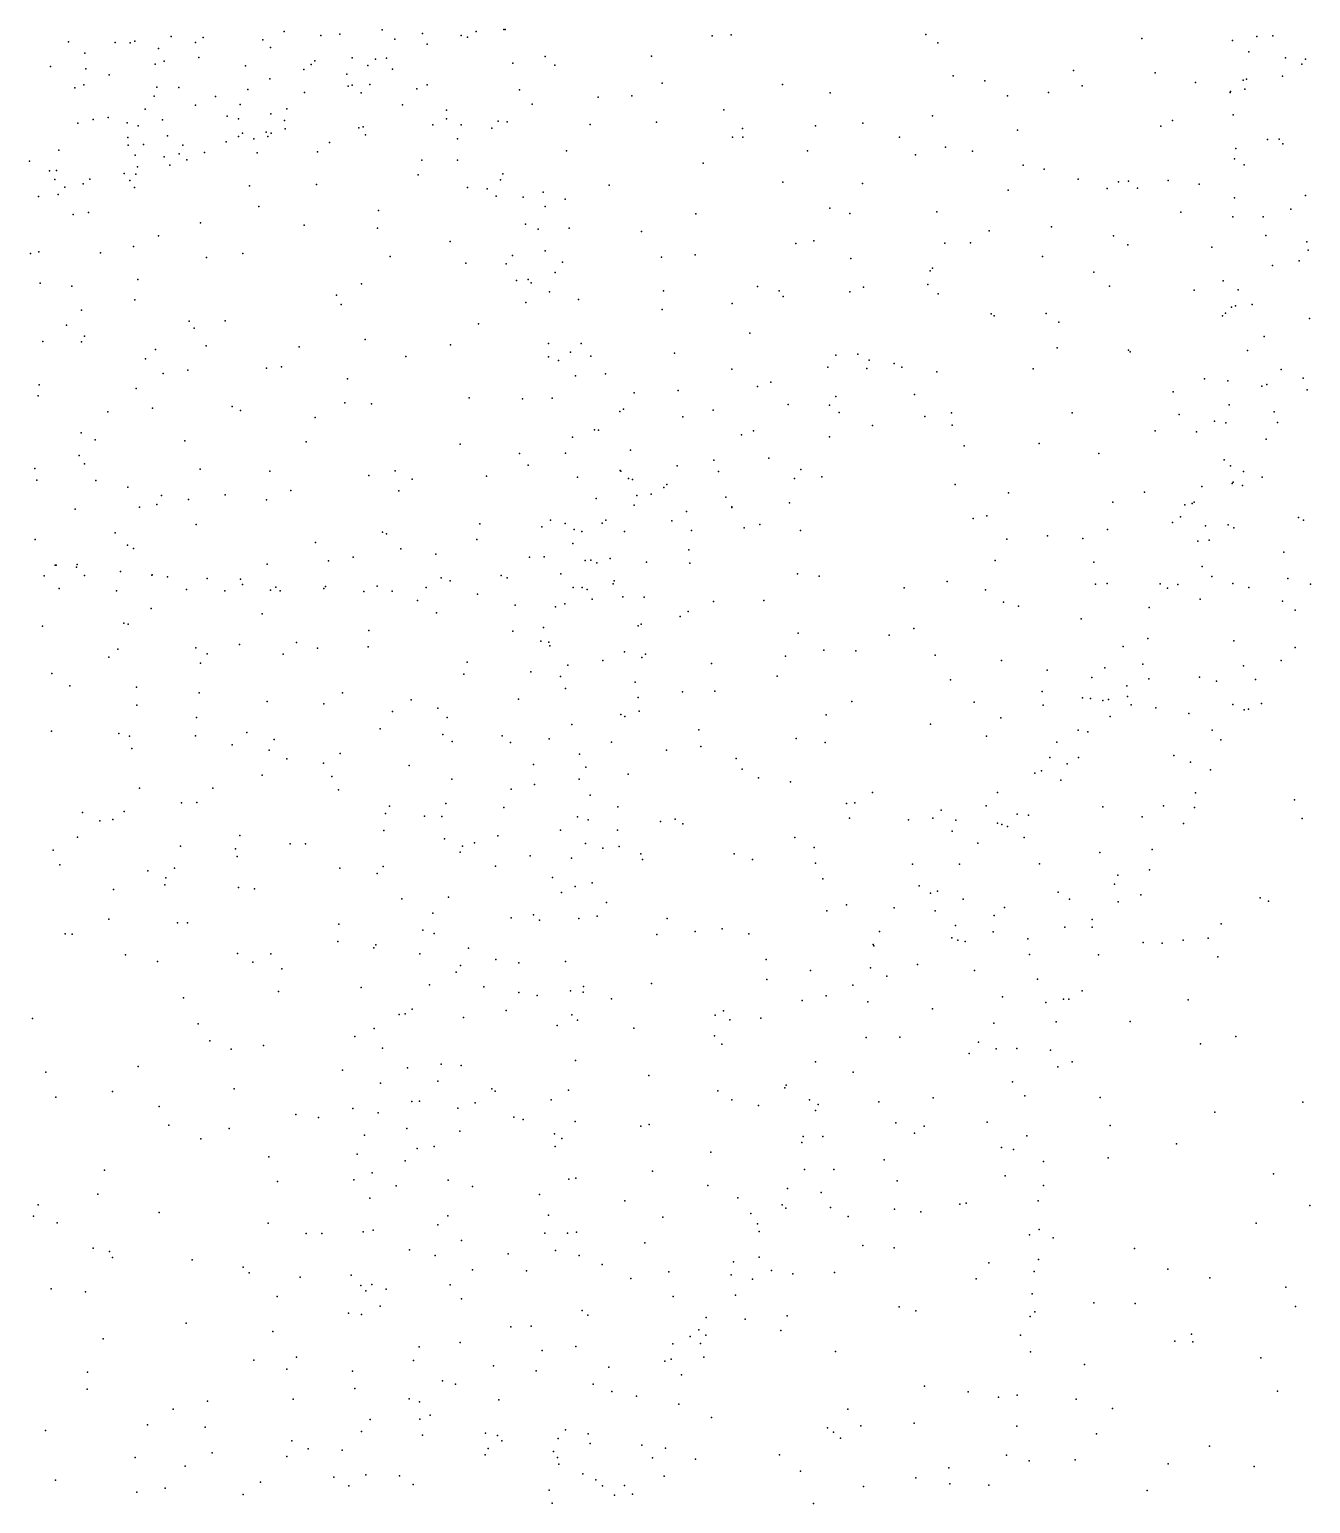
# Model space of a CAD drawing. Header units: metres. Extents: x -25 to 25, y -27.8 to 27.8.
# Drawn here: x 1.441 to 2.824, y -4.766 to -3.175 of the extents above; entities that cross this region are included whole.
import ezdxf

# ---------------------------------------------------------------- set-up
doc = ezdxf.new("R2010")
doc.units = ezdxf.units.M

msp = doc.modelspace()

# ---------------------------------------------------------------- linework, layer by layer
for p in [(1.5939, -3.1824, -11.3378), (1.7158, -3.177, -11.0085), (1.7554, -3.1813, 16.124), (1.7759, -3.1796, 16.0361), (1.8217, -3.1752, -10.8175), (1.8652, -3.1789, -10.7466), (1.9068, -3.1813, -10.1828), (1.9231, -3.177, -10.6048), (1.953, -3.1747, -10.4151), (1.9545, -3.1749, -10.498), (2.1778, -3.1815, 9.9189), (2.1982, -3.1804, 22.8912), (2.4084, -3.1802, -25.7446), (2.7655, -3.1823, 12.3035), (2.7831, -3.1816, 11.343), (1.483, -3.1882, -11.7321), (1.5335, -3.1887, 24.5887), (1.5495, -3.1891, -11.5128), (1.5548, -3.1872, 25.0293), (1.5801, -3.1953, -11.243), (1.6202, -3.1889, -11.156), (1.6283, -3.1832, -9.4724), (1.6928, -3.186, -9.5564), (1.7012, -3.1943, 25.4505), (1.8354, -3.185, 25.5864), (1.8703, -3.1905, -10.6613), (1.9137, -3.183, -10.2578), (2.4212, -3.1892, 25.7467), (2.6417, -3.1846, 25.6821), (2.7393, -3.1867, 12.4354), (1.5006, -3.2003, -11.5755), (1.5765, -3.2123, -9.5127), (1.5864, -3.2088, 16.473), (1.6236, -3.205, 23.0858), (1.6741, -3.214, -9.618), (1.7451, -3.2125, -10.8327), (1.7488, -3.2085, -9.7645), (1.7894, -3.2053, -9.8715), (1.8062, -3.2136, -10.7151), (1.8144, -3.2069, 15.4994), (1.8263, -3.2057, -10.0663), (1.9626, -3.2111, 25.6974), (1.9975, -3.2037, 22.9449), (2.0079, -3.2132, 9.8097), (2.1125, -3.2034, -24.7969), (2.7572, -3.1988, -18.7603), (2.7967, -3.2054, -17.6768), (2.8144, -3.2123, 11.4859), (2.8181, -3.2068, 12.0892), (1.4637, -3.2145, -9.4196), (1.5017, -3.2172, -11.3647), (1.5271, -3.2235, 23.0707), (1.7005, -3.228, -9.7114), (1.7371, -3.218, 16.3025), (1.7835, -3.2228, -10.0088), (1.8329, -3.2175, 15.7434), (2.4379, -3.2248, -18.2322), (2.5679, -3.219, 25.7207), (2.6558, -3.2216, 22.8335), (2.7508, -3.2294, 22.8359), (2.7546, -3.2283, -17.3853), (2.7934, -3.2252, 12.2001), (1.4898, -3.2376, -11.2818), (1.4997, -3.2343, 9.7846), (1.5785, -3.2369, 25.2501), (1.6022, -3.2373, -11.0113), (1.6765, -3.2394, 16.4391), (1.7377, -3.2427, 25.5149), (1.7849, -3.236, -10.1916), (1.7892, -3.2347, -10.6489), (1.7988, -3.243, -10.4359), (1.8082, -3.2341, -10.2821), (1.8592, -3.2387, 15.9656), (1.8701, -3.2344, 15.3078), (1.97, -3.24, -28.9668), (2.1239, -3.2327, 14.8224), (2.2538, -3.2341, 9.9999), (2.3051, -3.2431, 22.844), (2.472, -3.2302, 14.3072), (2.5409, -3.2427, 22.8279), (2.5772, -3.2354, 10.8236), (2.6996, -3.2318, 14.0666), (2.737, -3.2426, 12.4997), (2.7374, -3.2417, 11.2605), (2.7527, -3.2392, 12.7233), (1.5659, -3.2608, -23.7338), (1.5754, -3.2466, -9.5933), (1.62, -3.2564, -10.9075), (1.6416, -3.2471, 25.3911), (1.6683, -3.2558, -9.7719), (1.7188, -3.2602, -10.023), (1.8436, -3.256, 16.1355), (1.8909, -3.2618, 15.788), (1.9835, -3.2552, 15.0694), (2.0548, -3.2479, 14.9268), (2.091, -3.2464, 22.8917), (2.1904, -3.2613, 9.9458), (2.4966, -3.2463, 10.4603), (1.4933, -3.2757, -9.5779), (1.5097, -3.2719, -11.0706), (1.526, -3.2698, 24.9381), (1.5466, -3.2753, -10.9781), (1.5845, -3.2724, 9.7681), (1.6544, -3.2681, 23.0239), (1.6667, -3.2712, -10.7816), (1.7014, -3.2659, -9.9468), (1.7164, -3.2729, -10.6196), (1.8763, -3.2776, 15.436), (1.8909, -3.2713, 16.0506), (1.9068, -3.2777, 15.2221), (1.9467, -3.2736, 22.9203), (1.9566, -3.2743, 15.149), (2.0463, -3.2773, 25.7245), (2.1177, -3.2748, 9.8854), (2.3404, -3.2758, 10.1148), (2.4156, -3.268, 10.2293), (2.6746, -3.2731, 11.1112), (2.7401, -3.2668, -16.8317), (1.5471, -3.2913, -9.6939), (1.5582, -3.2787, 16.5867), (1.5899, -3.2895, 25.3187), (1.6665, -3.2903, -10.0828), (1.6708, -3.2866, -10.6788), (1.6831, -3.2929, 16.5238), (1.6965, -3.2857, -10.2504), (1.6983, -3.2902, -10.4466), (1.7017, -3.2866, -10.3264), (1.7168, -3.2818, -10.5295), (1.7964, -3.281, 25.5752), (1.8012, -3.2797, 16.3109), (1.8037, -3.2883, 22.9692), (1.9028, -3.2928, 15.6034), (1.9401, -3.2812, 9.7898), (2.1996, -3.291, -23.9511), (2.2107, -3.2815, 22.8429), (2.2108, -3.2908, 25.7586), (2.2892, -3.2787, -25.1057), (2.38, -3.291, -26.0107), (2.5072, -3.2833, 10.576), (2.6621, -3.2791, -28.8076), (2.7773, -3.2936, 12.2621), (2.7897, -3.2931, 11.441), (1.4728, -3.3049, -11.0178), (1.5474, -3.2997, -24.5816), (1.5639, -3.2989, -9.7974), (1.6025, -3.309, -10.7002), (1.6066, -3.2996, -9.9368), (1.6299, -3.3076, -10.3119), (1.6531, -3.2961, -10.1657), (1.6866, -3.3077, 25.4589), (1.752, -3.3068, 9.758), (1.7649, -3.2967, 16.3997), (2.0207, -3.3057, 9.8385), (2.2806, -3.3057, 14.5958), (2.4296, -3.3018, 14.3717), (2.4587, -3.306, 10.3573), (2.7431, -3.3033, 14.0355), (2.7936, -3.2983, 12.7958), (1.441, -3.3168, 24.7953), (1.555, -3.3102, -10.8236), (1.5576, -3.323, -10.245), (1.5864, -3.3122, -10.0525), (1.5925, -3.3213, -10.5837), (1.6108, -3.3154, -10.4315), (1.8646, -3.3159, 16.2383), (1.9028, -3.3157, 16.1599), (2.1681, -3.319, 14.7844), (2.3973, -3.3101, 22.8128), (2.5135, -3.3211, 25.7342), (2.5362, -3.3256, 10.8259), (2.7417, -3.3143, 12.6639), (2.7519, -3.3207, 25.6246), (1.4625, -3.3273, 22.9296), (1.4685, -3.3366, -9.7855), (1.47, -3.3268, 9.818), (1.4991, -3.3412, -10.7444), (1.5063, -3.3364, -10.043), (1.5433, -3.3303, -10.3486), (1.5493, -3.3378, 25.1763), (1.5558, -3.331, -10.4885), (1.8606, -3.3317, 9.7741), (1.9495, -3.3369, 16.0787), (1.9517, -3.3304, 15.9876), (2.2542, -3.3394, -28.8473), (2.3402, -3.3408, -25.5467), (2.573, -3.3363, -23.8716), (2.6163, -3.3391, -17.175), (2.627, -3.3383, 11.0513), (2.6701, -3.3377, -15.2783), (1.4506, -3.355, -10.4838), (1.4719, -3.3529, -10.6423), (1.4791, -3.3448, -10.2862), (1.5544, -3.3452, 22.9338), (1.6784, -3.3434, 22.935), (1.7508, -3.3421, -28.9895), (1.9136, -3.3452, 25.672), (1.9351, -3.3466, 15.3409), (1.9446, -3.3545, 15.2552), (1.974, -3.3556, 15.162), (1.9954, -3.3504, 22.8706), (2.0665, -3.3428, 14.9509), (2.4971, -3.3483, 22.7994), (2.6042, -3.3464, 25.7146), (2.6368, -3.3459, 22.7975), (2.7034, -3.3418, 11.2113), (2.7416, -3.3563, 12.442), (2.8183, -3.3539, 11.5371), (1.5047, -3.3722, 25.0007), (1.6887, -3.3658, 16.5965), (1.8178, -3.3702, 22.8934), (1.9976, -3.3657, -15.34), (2.0192, -3.358, 15.0512), (2.3049, -3.3677, 10.1036), (2.3265, -3.3733, 14.5169), (2.4203, -3.3717, 10.2962), (2.6836, -3.3718, 14.1084), (2.8022, -3.3687, 12.1334), (1.4883, -3.3744, 24.9151), (1.6257, -3.3834, -15.4808), (1.7375, -3.3859, 9.7882), (1.8167, -3.389, 25.6045), (1.9763, -3.385, -24.0227), (2.0236, -3.3891, 9.8745), (2.1603, -3.3737, 25.7552), (2.544, -3.3879, 14.2538), (2.7396, -3.377, 12.5704), (2.7724, -3.377, 22.7919), (1.5803, -3.3974, 25.3279), (1.8951, -3.4037, 16.3442), (1.99, -3.3903, 15.736), (2.1016, -3.3928, 9.9202), (2.2875, -3.4028, 22.7957), (2.4565, -3.4049, 10.6079), (2.4768, -3.3922, 10.7107), (2.611, -3.3973, -26.6952), (2.7755, -3.397, 12.7579), (2.8198, -3.4039, 13.9373), (1.4422, -3.4167, 24.8566), (1.4512, -3.4149, 16.7819), (1.5177, -3.4158, 25.1327), (1.5531, -3.4089, 25.2258), (1.6321, -3.421, 22.8542), (1.6714, -3.4164, 25.4551), (1.8304, -3.4199, 16.4674), (1.9622, -3.4186, 25.7122), (1.9975, -3.4135, 16.0336), (2.1233, -3.4206, 14.844), (2.1595, -3.4178, 22.8049), (2.268, -3.4056, 14.619), (2.4289, -3.4052, 10.4308), (2.5345, -3.4196, 10.9565), (2.6263, -3.4072, 14.1667), (2.717, -3.4096, 25.6494), (2.821, -3.4131, 25.5845), (1.9118, -3.4269, 22.8457), (1.9554, -3.4277, 16.2471), (2.0084, -3.4369, 22.8252), (2.0161, -3.426, 15.8503), (2.3273, -3.4221, 25.761), (2.413, -3.4351, 14.3948), (2.4157, -3.4323, 22.7775), (2.5899, -3.4366, -18.6952), (2.7824, -3.4296, 11.485), (2.8114, -3.4246, 12.0274), (1.4525, -3.4484, 22.7378), (1.4868, -3.4519, 9.8912), (1.5578, -3.4447, 22.8051), (1.7993, -3.4492, 9.8376), (1.9667, -3.4455, -24.7304), (1.9792, -3.4445, 15.2095), (1.9824, -3.4482, 15.4252), (2.2268, -3.4522, 14.6804), (2.3412, -3.4529, -23.9965), (2.4106, -3.4499, 10.5037), (2.6067, -3.4518, 11.0888), (2.7294, -3.4459, 11.3329), (1.5548, -3.4667, 16.7667), (1.7725, -3.4614, 25.5676), (2.0023, -3.4579, 15.5356), (2.0336, -3.4661, 15.0247), (2.1254, -3.4567, -18.268), (2.25, -3.4568, 25.7567), (2.2543, -3.463, 10.142), (2.3265, -3.458, 10.2419), (2.4216, -3.4599, 10.6638), (2.698, -3.4561, 11.252), (2.7456, -3.4557, 22.772), (1.4971, -3.4777, 22.6658), (1.7775, -3.4714, 22.8347), (1.9767, -3.4694, 9.9052), (2.1237, -3.477, -18.5233), (2.1994, -3.4706, 10.0742), (2.479, -3.4815, -26.519), (2.482, -3.4837, 14.3047), (2.5383, -3.4814, 25.7179), (2.7286, -3.4837, 12.5273), (2.732, -3.4809, 12.4081), (2.7384, -3.4743, -16.7158), (2.7426, -3.4731, 12.6873), (2.7606, -3.4715, 25.6127), (1.481, -3.4938, 24.9537), (1.6134, -3.4896, 22.7458), (1.6187, -3.4973, -24.591), (1.6523, -3.4892, 9.8612), (1.9256, -3.4926, 16.392), (2.5521, -3.4906, -17.4002), (2.8225, -3.4868, 13.8953), (1.4553, -3.5116, 22.4767), (1.497, -3.5119, 22.5684), (1.5005, -3.5058, 25.0506), (1.6317, -3.5162, 25.3857), (1.8032, -3.5094, 16.5878), (1.8955, -3.5151, 25.6453), (2.001, -3.5136, 15.3039), (2.0365, -3.5137, 25.7163), (2.2185, -3.5026, 22.7775), (2.7737, -3.5062, 12.7848), (1.5661, -3.5304, 9.9238), (1.5769, -3.5203, 22.6239), (1.7319, -3.5173, 9.8779), (1.8472, -3.5277, 9.8974), (2.0011, -3.5279, 16.3038), (2.0121, -3.532, 15.1848), (2.0249, -3.5231, 15.4517), (2.0468, -3.5272, 15.6021), (2.1373, -3.5241, 25.7362), (2.3112, -3.5263, 14.5186), (2.335, -3.5252, 10.4126), (2.3472, -3.5317, -28.7834), (2.5502, -3.5182, 22.762), (2.6271, -3.5208, 14.1392), (2.6289, -3.5227, 25.6829), (2.7556, -3.5211, 12.1596), (1.5854, -3.5459, 25.2957), (1.6119, -3.5425, -24.0868), (1.6967, -3.5404, 22.6906), (1.713, -3.5389, 16.7185), (2.0628, -3.5465, 16.0955), (2.1989, -3.5415, 10.1547), (2.3027, -3.5391, 10.3161), (2.3448, -3.5407, 10.5204), (2.3742, -3.5352, 25.741), (2.3824, -3.5393, 22.7624), (2.4203, -3.5441, 14.3689), (2.5242, -3.5411, 11.0359), (2.792, -3.5419, 11.6068), (1.4515, -3.5583, 22.2893), (1.556, -3.5624, 25.1943), (1.7841, -3.5517, 22.7467), (2.0304, -3.5486, 15.0472), (2.2268, -3.56, -25.4243), (2.2411, -3.5555, 25.7394), (2.7091, -3.5519, 25.6263), (2.7342, -3.554, 22.7538), (2.7711, -3.5596, 12.0544), (2.7765, -3.5581, 13.9421), (2.8157, -3.551, -27.1374), (2.82, -3.5637, -15.4735), (1.4503, -3.5702, 16.9108), (1.7812, -3.5779, 9.9335), (1.8101, -3.5789, -24.1931), (1.9155, -3.5725, 22.7744), (1.9732, -3.5735, 9.987), (2.0053, -3.5727, 22.7718), (2.0938, -3.5668, 10.0534), (2.141, -3.5645, 22.7735), (2.2597, -3.5794, -26.195), (2.3112, -3.5708, -17.9328), (2.3961, -3.5686, 10.8491), (2.6754, -3.5659, 11.2864), (2.7357, -3.5798, -23.8022), (1.5257, -3.5873, 22.3513), (1.5736, -3.5834, 16.8475), (1.6599, -3.5818, 22.5973), (1.6686, -3.586, 16.79), (1.7492, -3.5935, 25.512), (2.0781, -3.5871, 15.6705), (2.0821, -3.5846, 15.9886), (2.1463, -3.593, 14.7577), (2.1788, -3.5856, -25.0808), (2.3046, -3.5804, 22.7566), (2.3147, -3.5881, 10.63), (2.4072, -3.5926, 10.9354), (2.4361, -3.5885, -16.9122), (2.5662, -3.5885, 14.1848), (2.6817, -3.5904, 14.0421), (2.7844, -3.5874, 11.6797), (1.4967, -3.6102, -15.6664), (2.0509, -3.6067, 14.955), (2.0553, -3.6071, 16.199), (2.2226, -3.6079, 10.291), (2.3509, -3.6022, 14.4332), (2.4368, -3.6017, 22.7441), (2.6559, -3.6079, -28.6856), (2.7007, -3.6091, 11.3604), (2.72, -3.5976, 12.3419), (2.7323, -3.5994, 12.2159), (2.7879, -3.5988, 11.8179), (1.512, -3.6178, 22.2223), (1.6086, -3.6187, 22.4413), (1.7395, -3.6198, 16.7411), (1.9057, -3.6224, -18.4904), (2.0272, -3.6147, 16.3192), (2.2096, -3.6122, 22.7513), (2.3046, -3.6144, 10.7461), (2.4498, -3.624, 14.2987), (2.5307, -3.6216, 22.7358), (2.7757, -3.6168, 25.57), (1.4946, -3.6346, 24.9576), (1.5003, -3.6437, 22.121), (1.9698, -3.6325, 16.4205), (2.0194, -3.6322, 15.1904), (2.0895, -3.6287, 15.7901), (2.1795, -3.6396, 25.7248), (2.2391, -3.6373, 10.5462), (2.5951, -3.6324, 11.1999), (2.7304, -3.6394, 12.1382), (1.4466, -3.6485, 16.9452), (1.6253, -3.6495, 10.0316), (1.7003, -3.6514, 22.5395), (1.8073, -3.6562, 16.6744), (1.8355, -3.651, 22.6557), (1.9341, -3.6569, -15.4423), (1.9793, -3.6451, 25.6726), (2.0326, -3.658, 15.2765), (2.0786, -3.6508, 10.1747), (2.0794, -3.6515, 15.6063), (2.0876, -3.6595, 16.061), (2.14, -3.6457, 10.2386), (2.1846, -3.6519, 10.3545), (2.2665, -3.6594, 25.7161), (2.2735, -3.6496, -17.1501), (2.2962, -3.6575, 10.8353), (2.7374, -3.6458, 11.537), (2.7512, -3.652, 11.9089), (2.7713, -3.6578, 12.8688), (1.4491, -3.6612, 22.0208), (1.5127, -3.6617, 10.1044), (1.5471, -3.6687, 16.9053), (1.7231, -3.6722, 10.043), (1.8396, -3.6729, 10.0525), (1.8541, -3.6602, 25.5758), (2.0919, -3.6604, 25.6937), (2.1256, -3.669, -17.9142), (2.129, -3.6658, 22.7281), (2.4399, -3.6658, 11.056), (2.4977, -3.6748, 25.6791), (2.6446, -3.6741, 11.3083), (2.7062, -3.6682, 12.6438), (2.7389, -3.6647, 12.7763), (2.74, -3.6632, 12.0071), (2.7503, -3.6669, 13.8849), (1.5597, -3.6904, 25.1442), (1.5785, -3.6873, 22.1945), (1.5834, -3.6777, 25.2241), (1.6127, -3.682, 22.2939), (1.6521, -3.6769, 25.3621), (1.6969, -3.6825, 22.4532), (2.0525, -3.6809, 15.3905), (2.0936, -3.6881, 15.7194), (2.0965, -3.6779, 15.9319), (2.1118, -3.6765, -28.7528), (2.1927, -3.6797, 10.6498), (2.1989, -3.69, 10.7557), (2.1991, -3.6908, 14.6187), (2.2612, -3.6858, 14.5258), (2.6104, -3.685, 25.6444), (2.6881, -3.6878, -26.8726), (2.6959, -3.6865, 13.968), (2.698, -3.6848, 12.2863), (1.4904, -3.6924, 10.1956), (2.0034, -3.7043, 22.6978), (2.0629, -3.7044, 16.235), (2.1344, -3.7051, 10.4453), (2.1501, -3.695, 14.6889), (2.4594, -3.7027, 14.2443), (2.4741, -3.6996, 22.7127), (2.6745, -3.707, 11.3946), (2.6832, -3.7007, 12.5154), (2.8108, -3.7016, 22.7001), (2.8162, -3.7043, -15.7016), (1.5336, -3.7181, -28.8454), (1.6208, -3.7091, 10.1502), (1.8221, -3.7173, 22.5969), (1.8262, -3.7191, 10.145), (1.927, -3.7083, 16.5503), (1.9938, -3.7115, 10.2209), (2.0192, -3.7079, 15.0174), (2.0288, -3.7145, 16.3464), (2.037, -3.7168, 25.6523), (2.059, -3.7078, 14.8481), (2.0831, -3.7166, 16.1364), (2.1556, -3.7157, 25.6836), (2.2123, -3.7127, 22.7094), (2.2292, -3.709, 10.8567), (2.273, -3.7155, 10.9483), (2.5399, -3.7214, 14.1383), (2.6045, -3.7145, -16.604), (2.7101, -3.7106, 25.5715), (2.7348, -3.7094, 11.6737), (2.7409, -3.7127, 11.8015), (1.4473, -3.7254, 10.3616), (1.5469, -3.7313, 10.2621), (1.5534, -3.7348, 22.0562), (1.7496, -3.7286, -18.3343), (1.8419, -3.7353, -28.798), (1.9238, -3.7251, 22.648), (2.0275, -3.7296, 15.1942), (2.1527, -3.7365, -16.9707), (2.496, -3.725, 11.1535), (2.578, -3.7241, -23.9548), (2.7021, -3.727, 12.1434), (2.7143, -3.7261, 12.0572), (2.7948, -3.7388, 12.9978), (1.4687, -3.753, 10.6767), (1.4698, -3.7529, 10.5748), (1.4918, -3.7552, 10.814), (1.4926, -3.7523, 10.4597), (1.6975, -3.7518, 22.3208), (1.7639, -3.7482, 10.2249), (1.7905, -3.7445, 25.4729), (1.8794, -3.7411, -24.7663), (1.9808, -3.7444, 10.3196), (1.9966, -3.7441, 16.4357), (2.0408, -3.7481, 10.4872), (2.047, -3.7476, 10.6388), (2.0534, -3.7504, 10.7376), (2.0676, -3.7459, -17.2314), (2.1068, -3.7498, 15.8516), (2.1538, -3.7507, 10.8955), (2.4831, -3.748, -26.5518), (2.5899, -3.7496, 11.2833), (2.7066, -3.7544, 12.7222), (1.4567, -3.7645, 24.928), (1.5003, -3.7641, 16.9826), (1.5394, -3.7599, 10.8858), (1.5732, -3.7637, -24.67), (1.5734, -3.7634, 10.4241), (1.5898, -3.7657, 10.7269), (1.6326, -3.7675, 22.1349), (1.6688, -3.7679, 10.2909), (1.8853, -3.7668, 25.5316), (1.8951, -3.7697, 10.3406), (1.9502, -3.7641, 10.4292), (1.9567, -3.7668, 10.5711), (2.0145, -3.7622, -24.9335), (2.0722, -3.7699, 15.4295), (2.2698, -3.7624, 25.6689), (2.2933, -3.7647, 14.4254), (2.4313, -3.7706, 25.6532), (2.717, -3.7653, 11.8995), (2.7992, -3.7675, 13.6798), (1.4732, -3.778, 11.1513), (1.535, -3.7808, -24.2552), (1.6103, -3.7793, 11.0246), (1.6517, -3.7807, 10.5118), (1.671, -3.774, 10.755), (1.7012, -3.7798, 10.6189), (1.707, -3.7766, 16.8506), (1.7117, -3.7807, 10.4486), (1.7588, -3.7781, 10.9002), (1.7606, -3.776, 10.7163), (1.8017, -3.7814, 10.4742), (1.8164, -3.7758, 10.7904), (1.8323, -3.7809, 10.5821), (1.8692, -3.7772, 10.7072), (1.9244, -3.7844, 10.8362), (2.0278, -3.7772, 10.8511), (2.0375, -3.7771, -25.8026), (2.043, -3.7791, -17.5232), (2.0711, -3.773, 22.6659), (2.385, -3.7776, 11.0873), (2.4728, -3.7795, -15.6547), (2.5917, -3.7734, 22.686), (2.6042, -3.7729, 25.6018), (2.6615, -3.7732, 12.4706), (2.6693, -3.7779, 11.4645), (2.6804, -3.7737, 12.6153), (2.7398, -3.7728, 13.8045), (2.757, -3.777, -27.0804), (2.8236, -3.7734, 13.595), (1.5723, -3.7998, 25.1326), (1.8597, -3.7912, 10.8901), (1.9653, -3.7962, -17.7298), (2.0089, -3.7981, 15.0674), (2.0189, -3.7948, 10.9433), (2.0484, -3.7896, 14.8021), (2.0815, -3.7873, 16.2049), (2.1045, -3.7876, 16.0139), (2.1518, -3.8029, 14.6126), (2.1791, -3.7922, 22.6674), (2.2336, -3.7911, 11.0061), (2.4923, -3.793, 14.1668), (2.5086, -3.7974, 25.6169), (2.6494, -3.7988, -16.3457), (2.7045, -3.7897, 11.6418), (2.7932, -3.7918, 22.6652), (2.8072, -3.8015, 13.107), (1.4552, -3.8188, 11.2471), (1.5429, -3.8155, 25.0415), (1.5475, -3.8167, 21.937), (1.6922, -3.8054, 11.0101), (1.8804, -3.8043, 16.6508), (2.098, -3.8186, 10.9821), (2.1013, -3.8167, 15.6918), (2.1433, -3.8084, 25.6368), (2.5761, -3.8109, 14.0409), (1.8074, -3.8235, 16.7542), (1.9628, -3.8241, -24.3869), (1.9957, -3.8202, 14.9618), (2.2707, -3.8262, 22.6588), (2.3687, -3.8285, -16.6501), (2.3955, -3.8214, 14.269), (2.6479, -3.8323, 12.123), (1.5365, -3.8436, 16.9834), (1.6204, -3.8421, 25.199), (1.6327, -3.8487, 22.0156), (1.6675, -3.8387, 25.2746), (1.7148, -3.8489, 22.149), (1.7293, -3.8366, 25.3627), (1.7519, -3.8427, 16.8142), (1.8067, -3.8412, 11.0355), (1.993, -3.8351, 16.4641), (2.0015, -3.8361, -26.0229), (2.0025, -3.8402, -28.6749), (2.0831, -3.8464, -26.2178), (2.1058, -3.8489, 15.8681), (2.2983, -3.8446, 14.3765), (2.3329, -3.8453, -28.5297), (2.4186, -3.8502, 11.194), (2.6213, -3.8407, 12.3278), (2.741, -3.8348, 13.7235), (2.8072, -3.8417, 13.4325), (1.5268, -3.8523, -18.4427), (1.6256, -3.8586, 11.1675), (1.9134, -3.8577, -15.5998), (2.0221, -3.861, 15.2218), (2.0597, -3.856, 16.2944), (2.1019, -3.8528, 22.6152), (2.1771, -3.8592, -24.3563), (2.257, -3.8512, 11.0835), (2.4901, -3.8558, 22.6572), (2.5394, -3.8663, 11.3308), (2.6017, -3.8638, 12.421), (2.6426, -3.8598, 11.9928), (2.7511, -3.8618, 25.5172), (2.792, -3.8557, -28.3322), (1.465, -3.87, 24.9668), (1.9098, -3.8705, 25.493), (1.9822, -3.868, 14.8795), (2.0141, -3.8733, 14.7716), (2.0948, -3.8793, 25.5799), (2.248, -3.8727, 14.4419), (2.435, -3.8768, 14.2015), (2.5875, -3.8742, 11.4489), (2.6492, -3.8758, 12.716), (2.7039, -3.8739, 12.8712), (2.7222, -3.8783, 12.9604), (2.7643, -3.8764, 13.5488), (1.4844, -3.8834, 21.8193), (1.5565, -3.8848, 11.2649), (1.6242, -3.8909, -15.8287), (1.7788, -3.8907, 22.2432), (1.853, -3.8984, 22.3746), (1.9687, -3.8975, 22.5531), (2.0196, -3.8862, 11.0481), (2.0981, -3.8958, 15.7669), (2.1458, -3.8897, 11.0812), (2.1808, -3.8891, 25.6097), (2.5338, -3.8894, 14.0319), (2.5776, -3.8961, 22.648), (2.586, -3.897, 12.2456), (2.6056, -3.8981, 11.5619), (2.6254, -3.8831, 12.6209), (2.6262, -3.8947, 11.8846), (1.5568, -3.9041, 21.8708), (1.6975, -3.9002, 22.062), (1.7586, -3.9026, 11.1513), (1.8328, -3.9111, 25.4242), (1.8818, -3.9074, 16.6434), (2.0794, -3.9142, 16.1515), (2.099, -3.9106, 14.5913), (2.3287, -3.9001, 14.3172), (2.4607, -3.9008, -18.8601), (2.5352, -3.9041, -16.133), (2.5996, -3.8989, 12.5237), (2.6301, -3.9039, 13.8688), (2.6567, -3.9069, -26.8485), (2.6921, -3.9131, 22.6361), (2.7399, -3.9035, -27.4889), (2.7521, -3.9091, 13.1951), (2.7566, -3.9083, 13.4529), (2.7706, -3.9024, -27.8471), (1.6212, -3.9175, 16.934), (1.8194, -3.9297, 16.7458), (1.8919, -3.9173, 11.1029), (2.0263, -3.9251, 15.2795), (2.0837, -3.9165, 15.5825), (2.3009, -3.9146, 11.1629), (2.4134, -3.9246, 11.2768), (2.4892, -3.9178, 25.5729), (2.6075, -3.9163, 11.6787), (1.4649, -3.932, 25.0273), (1.5375, -3.9348, 25.0891), (1.5491, -3.9377, 11.3683), (1.6203, -3.9372, -18.8689), (1.6755, -3.9335, -17.679), (1.705, -3.9412, -17.4152), (1.8873, -3.9359, -25.6442), (1.8972, -3.9434, -25.0568), (1.951, -3.9371, 15.0015), (1.96, -3.9444, 14.7864), (2.002, -3.9403, 15.1957), (2.0691, -3.9439, 15.4786), (2.1634, -3.9307, -16.5952), (2.2686, -3.94, 14.3773), (2.2997, -3.9443, 25.5905), (2.474, -3.9376, 14.1094), (2.5497, -3.944, 12.3259), (2.5728, -3.9312, 12.1123), (2.5832, -3.933, 12.0147), (2.7173, -3.9309, -28.0553), (2.7269, -3.9414, 13.0793), (1.5516, -3.9509, 16.9942), (1.6599, -3.9469, 21.9712), (1.6997, -3.9525, 25.2935), (1.7186, -3.962, 11.2667), (1.7764, -3.9563, -17.1396), (2.0347, -3.957, 14.6525), (2.1286, -3.9526, 22.5879), (2.1654, -3.9488, 11.1531), (2.2038, -3.9617, 14.4498), (2.5421, -3.9607, 12.2052), (2.5732, -3.9607, 12.5796), (2.6762, -3.9583, 13.703), (1.7584, -3.9666, 16.8156), (1.8508, -3.9694, -25.8905), (1.9848, -3.9682, 16.4612), (2.0416, -3.971, 25.5316), (2.2102, -3.973, 25.5776), (2.5261, -3.9776, 13.9788), (2.5334, -3.9751, 12.4644), (2.5609, -3.9673, 11.9383), (2.694, -3.9656, 12.9832), (2.7158, -3.9739, -23.8045), (1.5599, -3.9936, 25.1496), (1.6388, -3.9938, 11.3764), (1.6921, -3.9798, 16.8902), (1.7672, -3.9811, 22.1091), (1.897, -3.984, 22.3708), (1.9861, -3.9899, 11.1956), (2.0342, -3.9841, 22.5429), (2.0872, -3.9784, 15.6468), (2.2277, -3.9824, 22.6003), (2.2622, -3.9868, -16.4084), (2.5543, -3.9851, 25.5398), (1.6049, -4.0097, 21.8604), (1.6215, -4.0093, 25.2071), (1.7745, -3.9954, 25.371), (1.9608, -3.9946, 25.5014), (2.046, -4.0012, 15.3915), (2.3318, -4.0096, 11.2972), (2.3509, -3.9983, 22.6115), (2.4856, -3.9982, 11.4983), (2.6995, -3.9987, 13.4939), (2.8064, -4.0062, -22.0967), (1.4981, -4.0199, -18.0846), (1.5433, -4.0189, -24.9518), (1.8253, -4.0212, 22.1791), (1.8294, -4.0131, 16.7293), (1.8673, -4.024, -28.5336), (1.886, -4.0242, -16.683), (1.8904, -4.0101, 11.2342), (1.9531, -4.0144, 15.0977), (2.0324, -4.0246, 14.5917), (2.0759, -4.0138, 16.0956), (2.3229, -4.0102, -28.2233), (2.425, -4.0176, 25.5542), (2.4736, -4.0128, -24.2198), (2.5069, -4.0217, 11.6778), (2.5192, -4.0229, 11.8739), (2.5993, -4.014, -24.0425), (2.6419, -4.0247, 25.5188), (2.6648, -4.0127, 13.6212), (2.6985, -4.0146, 13.3766), (1.5168, -4.029, -17.7917), (1.5308, -4.0274, 11.4865), (1.8234, -4.0393, 11.3122), (2.0141, -4.0392, 15.3158), (2.0441, -4.0278, 16.249), (2.0755, -4.039, 16.012), (2.1219, -4.0296, 14.5078), (2.1379, -4.027, 11.2429), (2.1463, -4.0323, 25.5421), (2.326, -4.0262, -26.5094), (2.3897, -4.0278, 14.2064), (2.416, -4.026, 11.4356), (2.4367, -4.0401, -27.936), (2.4409, -4.0283, 22.6092), (2.4859, -4.0315, 12.2406), (2.4906, -4.033, 12.3885), (2.4964, -4.0349, 11.966), (2.6864, -4.0318, 13.1754), (2.8147, -4.0266, 25.4766), (1.4928, -4.0466, 21.7427), (1.6041, -4.0562, -24.4549), (1.6681, -4.0449, 21.9044), (1.7224, -4.0537, 21.9807), (1.739, -4.0538, 11.3804), (1.8888, -4.0483, 14.8078), (1.9085, -4.0562, 15.031), (1.9212, -4.0526, 16.5411), (1.9464, -4.045, 14.714), (2.0411, -4.0533, 25.5112), (2.0775, -4.0565, 15.8923), (2.2669, -4.0471, -15.9559), (2.4647, -4.053, 12.1007), (2.5147, -4.0469, 12.5968), (1.4667, -4.0607, -17.5789), (1.6633, -4.0593, 16.9024), (1.6651, -4.0673, 25.2725), (1.9057, -4.0629, -15.9515), (1.9813, -4.0668, 15.2255), (2.026, -4.0694, 22.4672), (2.0597, -4.0586, 15.55), (2.1009, -4.0647, 22.532), (2.1027, -4.0708, -24.4601), (2.2014, -4.0647, 22.5692), (2.2213, -4.0708, 11.3319), (2.2879, -4.0578, 25.5465), (2.5961, -4.0631, 13.7868), (2.6526, -4.0598, 13.0707), (1.4736, -4.0765, 25.1314), (1.5686, -4.0829, 25.2055), (1.5974, -4.0801, 11.4907), (1.7761, -4.0801, 22.0442), (1.8164, -4.0858, 25.3958), (1.8228, -4.0783, -16.4652), (1.9439, -4.0779, 25.4755), (2.2892, -4.0748, 14.3289), (2.3941, -4.0756, 11.5242), (2.4449, -4.0757, 11.7251), (2.5312, -4.0755, 13.9321), (2.6157, -4.0875, -27.4608), (2.6497, -4.0819, 13.4545), (1.5315, -4.1031, 11.5555), (1.5869, -4.098, -25.2069), (1.5882, -4.0905, 16.9689), (1.6665, -4.1008, -16.9752), (1.684, -4.1025, 11.4659), (2.0056, -4.09, 16.3054), (2.0299, -4.0999, 16.1907), (2.0482, -4.096, 11.3283), (2.2971, -4.0915, 11.4084), (2.4014, -4.0991, 11.6464), (2.4211, -4.1048, 11.8193), (2.6121, -4.0974, 13.6688), (1.8427, -4.1133, 16.6422), (1.8933, -4.1114, 11.3625), (2.0151, -4.1064, 15.3893), (2.0638, -4.1171, 15.7551), (2.3227, -4.1195, 11.5004), (2.4134, -4.107, 12.0202), (2.4488, -4.1136, 12.501), (2.5511, -4.1058, 13.8463), (2.5633, -4.1134, -21.9631), (2.616, -4.1163, 13.5838), (2.6406, -4.109, 13.2874), (2.7694, -4.1122, 25.4818), (2.7783, -4.1155, 22.5825), (1.5268, -4.1351, 17.0176), (1.8765, -4.1288, 25.4613), (1.961, -4.1335, 16.3721), (1.9851, -4.1303, 14.5853), (1.9916, -4.1361, 25.5148), (2.0338, -4.1345, 16.1023), (2.0536, -4.1318, -28.1712), (2.1291, -4.1344, 25.5471), (2.3014, -4.1262, -24.3873), (2.3741, -4.1227, 22.5871), (2.4184, -4.1261, -18.9512), (2.4823, -4.131, 12.681), (2.4935, -4.1225, -26.7039), (2.5879, -4.1354, -21.6893), (1.4794, -4.1511, 25.1913), (1.4872, -4.1512, -16.3269), (1.6006, -4.1391, 21.8167), (1.6116, -4.139, -25.7857), (1.775, -4.1406, 11.4604), (1.8654, -4.1468, 14.9341), (1.8777, -4.1506, 14.7342), (2.118, -4.1515, 14.4854), (2.1596, -4.1485, -27.929), (2.1887, -4.1454, 14.4183), (2.2174, -4.1508, 11.5066), (2.3585, -4.1484, 11.7707), (2.4404, -4.1418, -27.6551), (2.4811, -4.1488, 14.0307), (2.5586, -4.1439, 12.9424), (2.5881, -4.1436, 25.5282), (2.7271, -4.1402, -21.4293), (1.7739, -4.1593, 16.7519), (1.8125, -4.1661, 22.078), (1.8148, -4.1627, -26.1267), (1.9148, -4.1663, 15.1496), (2.3516, -4.1625, 11.8882), (2.3524, -4.1638, 12.0672), (2.4364, -4.1553, 25.553), (2.4429, -4.1579, 12.5986), (2.4507, -4.1592, 22.5904), (2.5185, -4.1562, 12.8365), (2.643, -4.1604, -27.0943), (2.6634, -4.1609, 22.5918), (2.6862, -4.1576, 25.5037), (2.7133, -4.1557, -22.2403), (1.5445, -4.1737, 21.7636), (1.5792, -4.1808, 25.2777), (1.6655, -4.1721, 11.5562), (1.6821, -4.1816, 16.8565), (1.7015, -4.1724, 21.9189), (1.8624, -4.1725, 11.4907), (1.9445, -4.1785, 11.5083), (1.9692, -4.1823, 16.2965), (2.0194, -4.1809, -26.3327), (2.2362, -4.1788, 11.633), (2.3994, -4.1841, 12.5077), (2.5203, -4.1733, 13.942), (2.5947, -4.1737, 13.3388), (2.7235, -4.1757, -18.8746), (1.7134, -4.1887, -28.4367), (1.9016, -4.1923, 14.6493), (1.9062, -4.185, 16.4457), (2.2368, -4.2001, 25.5839), (2.2841, -4.1904, 11.7836), (2.3487, -4.1875, 14.2551), (2.3664, -4.1968, 12.3971), (2.4609, -4.1904, 12.7402), (2.5288, -4.2, 13.0069), (1.7096, -4.2132, 25.3978), (1.7989, -4.2088, 25.4576), (1.8726, -4.206, 15.0807), (1.9312, -4.2082, 22.3169), (1.969, -4.2144, 15.33), (2.0249, -4.2125, 15.5487), (2.0386, -4.2139, 15.7418), (2.0391, -4.2077, 15.6507), (2.1122, -4.2044, 22.4991), (2.3296, -4.2064, 12.2504), (2.577, -4.2126, 13.4644), (1.6074, -4.2199, 16.9282), (1.8541, -4.2321, 16.5386), (1.9891, -4.2175, 11.5953), (2.069, -4.2212, 25.5619), (2.2751, -4.2229, 14.3354), (2.301, -4.218, 22.5671), (2.3459, -4.2243, 25.5881), (2.4156, -4.2319, -21.8161), (2.4913, -4.2191, 12.9118), (2.5379, -4.2252, 13.1447), (2.557, -4.2214, 13.2458), (2.5626, -4.2214, 13.6971), (2.6916, -4.2221, -23.766), (1.4443, -4.2424, -16.531), (1.623, -4.2482, 11.6049), (1.84, -4.2381, 14.9728), (1.8466, -4.2372, 14.7448), (1.9095, -4.2413, 15.1906), (1.9554, -4.2336, 25.5347), (2.0262, -4.2385, 15.9196), (2.0324, -4.2442, 22.4268), (2.181, -4.2389, 11.7681), (2.19, -4.2342, -26.4875), (2.1967, -4.2438, 22.547), (2.2302, -4.2421, 11.8529), (2.4819, -4.2474, -24.2179), (2.549, -4.2458, 22.5884), (2.629, -4.2455, 25.5298), (1.7923, -4.2618, 11.6195), (1.8129, -4.2533, 22.0615), (2.0107, -4.25, 15.453), (2.0934, -4.2529, 14.4948), (2.1802, -4.2612, 14.424), (2.3439, -4.2628, 12.5203), (2.3805, -4.2624, 12.6687), (2.7431, -4.2617, 25.4957), (1.6357, -4.2663, 25.3752), (1.6587, -4.2756, 21.8628), (1.6935, -4.2716, 16.7951), (1.8221, -4.2744, 14.8793), (2.1881, -4.27, 25.6138), (2.4551, -4.28, 12.9831), (2.4652, -4.2678, 14.076), (2.4845, -4.2751, 13.0892), (2.5067, -4.2748, 25.5643), (2.5429, -4.2766, 13.3872), (2.7048, -4.2698, 22.5792), (1.5583, -4.294, 16.9597), (1.8489, -4.2955, 25.5141), (1.8853, -4.2917, 14.6483), (1.9069, -4.293, 16.3046), (2.0303, -4.2875, 15.6231), (2.2895, -4.289, 12.2453), (2.5508, -4.2946, 13.7491), (2.5662, -4.2892, 13.5925), (1.4585, -4.3001, -19.1425), (1.7787, -4.2981, -28.2345), (1.8816, -4.3101, 22.1924), (2.1094, -4.3038, 11.7897), (2.3301, -4.3002, 12.5953), (2.502, -4.3106, 13.1851), (1.4694, -4.3274, 25.2931), (1.5307, -4.3213, 11.6237), (1.662, -4.3183, -25.9975), (1.82, -4.3122, 16.5276), (1.9399, -4.3181, 11.6617), (1.9435, -4.3208, 22.3345), (2.0227, -4.3197, 15.828), (2.1839, -4.3204, 11.9049), (2.2563, -4.317, -27.6238), (2.2578, -4.3143, 22.554), (2.5152, -4.3257, 13.3238), (2.5965, -4.3277, 22.5942), (1.5809, -4.3373, 25.3735), (1.7899, -4.3394, 11.6677), (1.8538, -4.3318, -28.0363), (1.8621, -4.3315, 16.3742), (1.9032, -4.3392, 15.2058), (1.9221, -4.3333, 16.2025), (2.0042, -4.3303, 22.4028), (2.1991, -4.3303, 11.9882), (2.2278, -4.3363, 12.1392), (2.2827, -4.3301, 12.3245), (2.2893, -4.3415, 12.4178), (2.2923, -4.3352, 14.34), (2.3577, -4.3324, 12.8224), (2.4162, -4.3281, 14.1954), (2.7203, -4.3435, -23.58), (2.8152, -4.3327, 25.4791), (1.5914, -4.3573, 21.8252), (1.7285, -4.3458, 25.4822), (1.753, -4.3493, 16.6297), (1.8175, -4.3441, 14.942), (1.9637, -4.3489, 15.3561), (1.9738, -4.3513, 16.0201), (2.03, -4.3534, 25.6033), (2.1009, -4.3587, 11.8637), (2.1097, -4.3567, 22.4905), (2.3761, -4.3549, -27.4439), (2.4067, -4.3584, 13.0672), (2.4745, -4.3542, -26.993), (2.6072, -4.3578, -22.3038), (1.6259, -4.3722, 16.8218), (1.6564, -4.361, 11.6262), (1.8027, -4.3682, 14.8454), (1.8482, -4.3612, 15.0889), (1.9056, -4.364, 14.6024), (2.0077, -4.367, 15.4713), (2.0155, -4.3719, 11.7819), (2.2759, -4.3697, 25.6436), (2.2971, -4.3698, 12.663), (2.3963, -4.3661, 22.5835), (2.5175, -4.3691, 13.9625), (1.6993, -4.3917, 16.6916), (1.7947, -4.3889, 22.0714), (1.8593, -4.3828, 16.307), (1.8776, -4.3806, -24.4656), (2.0085, -4.3806, 14.5469), (2.1762, -4.3867, 12.0718), (2.2746, -4.3762, -24.3636), (2.4902, -4.3817, 14.0434), (2.5031, -4.3838, 25.5992), (2.6788, -4.3775, 22.5944), (1.5219, -4.4059, 21.7883), (1.8464, -4.3958, -26.2162), (2.1134, -4.4072, 11.9541), (2.2775, -4.4055, -21.6544), (2.309, -4.4054, 12.9079), (2.3634, -4.395, -26.8092), (2.5354, -4.3968, 13.62), (2.6053, -4.3926, 25.5636), (1.7087, -4.4183, 21.9735), (1.7909, -4.4165, 16.4633), (1.8109, -4.4088, 14.9986), (1.8367, -4.4228, 25.56), (1.8929, -4.417, 16.1489), (2.0232, -4.4158, 15.6909), (2.0307, -4.4148, 11.8585), (2.1731, -4.4226, -18.9219), (2.3775, -4.4177, 13.1207), (2.4941, -4.412, 13.3982), (2.5354, -4.4226, -24.0432), (2.7836, -4.4099, -23.3146), (1.5146, -4.4318, 16.9623), (1.8085, -4.4364, 14.7646), (1.9193, -4.4238, 11.7523), (1.9916, -4.4324, 25.638), (2.0836, -4.4391, 25.6552), (2.2056, -4.4358, 12.1861), (2.2591, -4.426, 12.5072), (2.2956, -4.4303, 14.3512), (2.5298, -4.4393, 13.8924), (1.4505, -4.4434, 11.6233), (1.5809, -4.4517, 11.6331), (1.8925, -4.4552, 15.1978), (2.001, -4.4547, 15.8774), (2.2196, -4.4527, 22.5562), (2.2534, -4.4435, 12.6734), (2.2572, -4.447, 12.7627), (2.3054, -4.4462, 13.0225), (2.3746, -4.4482, -27.2394), (2.4029, -4.4509, 14.2299), (2.445, -4.4429, 13.289), (2.4521, -4.4415, 22.5985), (2.823, -4.4443, 22.5865), (1.4455, -4.4558, 21.7672), (1.4709, -4.4629, -28.3387), (1.6986, -4.4632, 25.5092), (1.8121, -4.4708, 11.7026), (1.8819, -4.4652, 22.2676), (2.1246, -4.4568, 22.516), (2.2267, -4.464, 12.3234), (2.3247, -4.4559, -22.0724), (2.5307, -4.4702, 13.6679), (2.7648, -4.4632, 25.5073), (1.7397, -4.4745, 22.0342), (1.7564, -4.4743, 16.5296), (1.801, -4.4725, 22.1143), (1.9073, -4.4821, 14.5883), (1.9973, -4.4742, 22.4251), (2.0217, -4.4742, 15.5033), (2.0313, -4.4731, 15.5956), (2.1053, -4.4845, 14.4987), (2.2284, -4.4724, 25.6869), (2.5204, -4.476, 13.5701), (2.5458, -4.4792, 22.6135), (1.5097, -4.4901, 25.4036), (1.5273, -4.494, -24.5709), (1.5305, -4.5003, 21.8267), (1.6166, -4.503, 25.478), (1.8511, -4.4921, 15.0936), (1.8788, -4.4981, 16.1889), (1.9578, -4.4962, 16.0109), (2.0088, -4.4929, 11.8836), (2.0343, -4.4982, 15.7206), (2.2284, -4.4998, 12.4553), (2.3404, -4.4875, 14.3062), (2.3741, -4.4899, 25.6796), (2.5301, -4.5026, 25.6284), (2.6336, -4.4905, -22.4769), (1.6718, -4.5108, 11.6479), (1.678, -4.5168, 21.9882), (1.9193, -4.5137, 25.6454), (1.9776, -4.5148, 15.3213), (2.0592, -4.5079, 22.478), (2.1311, -4.5159, 25.6957), (2.1984, -4.519, 12.8498), (2.201, -4.5051, 12.2487), (2.2418, -4.5143, 13.0162), (2.265, -4.5181, 14.3774), (2.31, -4.5166, 13.1327), (2.4764, -4.5061, 14.1005), (2.5254, -4.5154, 13.8523), (2.6695, -4.5131, 25.5589), (1.4644, -4.5343, 17.0033), (1.7331, -4.5217, -27.9561), (1.7882, -4.5195, 16.4362), (1.7986, -4.5306, 25.5847), (1.8104, -4.5293, 14.9682), (1.8259, -4.5345, 16.3203), (1.8952, -4.5297, 22.338), (2.0901, -4.5231, -27.553), (2.2214, -4.5236, 12.5552), (2.4629, -4.5232, 22.6194), (2.7148, -4.5222, -22.7328), (2.7971, -4.5322, 22.6161), (1.5013, -4.5373, -25.9345), (1.7083, -4.5425, -24.4632), (1.8041, -4.5363, 14.7651), (1.9071, -4.5451, 11.7865), (2.1357, -4.5423, 12.1177), (2.2029, -4.541, 12.3632), (2.5232, -4.5397, 13.9445), (2.5896, -4.5492, 22.65), (2.6344, -4.5499, -18.9384), (1.7852, -4.5604, 11.707), (1.7993, -4.5617, -19.0062), (1.8196, -4.5528, 22.2327), (2.0376, -4.5575, 15.7892), (2.0435, -4.5626, 15.4693), (2.1713, -4.5652, 12.9361), (2.2588, -4.5632, 22.5932), (2.3798, -4.5537, 22.6151), (2.3977, -4.5578, 14.2357), (2.5211, -4.5641, 13.6569), (2.5262, -4.5589, 13.7747), (2.8074, -4.5532, 25.4945), (1.6102, -4.5712, 16.8027), (1.7036, -4.5803, 22.0841), (1.9606, -4.575, 15.2343), (1.9823, -4.5744, 14.5497), (2.1635, -4.5784, 12.21), (2.2133, -4.567, -27.3405), (2.2518, -4.5791, -27.0245), (1.5207, -4.588, 25.4337), (1.8616, -4.5967, 14.648), (1.9059, -4.5922, 15.1448), (2.0308, -4.5964, 15.8768), (2.1354, -4.5935, 22.5597), (2.1539, -4.5857, -21.7597), (2.1652, -4.5932, 14.4525), (2.1709, -4.5841, 12.7026), (2.5107, -4.5843, 22.6622), (2.677, -4.5907, 22.6675), (2.6953, -4.583, -23.0143), (2.6965, -4.5915, 25.5441), (1.683, -4.6112, 16.6419), (1.7293, -4.608, 25.566), (1.8553, -4.6115, 25.6277), (1.9945, -4.6007, 22.4827), (2.1266, -4.6124, 12.7925), (2.1336, -4.6099, 25.7059), (2.1687, -4.6078, 12.2957), (2.3111, -4.6019, 14.3376), (2.5214, -4.602, 13.8766), (2.7699, -4.6086, 22.6641), (1.5036, -4.6242, 11.6367), (1.7188, -4.621, 16.5655), (1.7898, -4.6229, 22.2721), (1.9418, -4.6174, 25.6729), (1.9878, -4.6225, 15.9799), (2.0662, -4.6186, 15.6972), (2.1447, -4.6271, -26.7372), (2.5797, -4.6157, -23.5635), (1.5032, -4.6423, 21.9381), (1.7923, -4.6419, 16.3852), (1.8869, -4.6336, 16.1776), (1.9009, -4.6369, 22.4221), (2.0495, -4.6371, 15.4121), (2.0695, -4.645, 15.5295), (2.4069, -4.6391, 13.4106), (2.454, -4.6452, 13.488), (2.7879, -4.6447, 25.4981), (1.633, -4.6555, 22.0797), (1.7255, -4.6533, 22.2033), (1.8508, -4.6528, 16.2601), (1.8618, -4.656, 15.0479), (1.9477, -4.6538, 16.0703), (2.0961, -4.65, 12.9518), (2.1418, -4.6585, 12.5526), (2.487, -4.6512, 14.0452), (2.507, -4.649, 13.6851), (2.5708, -4.6533, -21.1919), (1.596, -4.6641, 25.4971), (1.8087, -4.6751, 14.9241), (1.8624, -4.675, 11.7979), (1.8733, -4.6705, -26.3334), (2.177, -4.6731, -21.5592), (2.3243, -4.6639, 22.6427), (2.6099, -4.6634, 22.7219), (1.4582, -4.687, 25.3986), (1.5684, -4.6809, 11.6631), (1.6307, -4.6834, -26.1025), (1.7994, -4.6882, 14.7288), (1.865, -4.692, -27.6019), (1.9331, -4.6898, 11.8763), (1.9463, -4.6926, 22.4956), (2.0194, -4.6865, 14.5161), (2.0438, -4.6905, 15.8874), (2.3022, -4.6842, 13.3036), (2.3089, -4.6888, -21.3832), (2.3381, -4.682, 25.7029), (2.3957, -4.6792, 14.219), (2.5067, -4.6825, 13.7701), (2.5927, -4.6908, 25.6104), (1.7241, -4.6983, 16.6403), (1.7417, -4.7067, 25.6007), (1.7783, -4.7082, 22.3494), (1.9362, -4.7066, 14.5457), (1.9509, -4.6983, 15.1613), (2.0065, -4.7096, 25.7053), (2.0117, -4.6956, 15.2653), (2.046, -4.701, 12.8178), (2.102, -4.7029, 12.614), (2.1274, -4.7061, 12.3763), (2.3162, -4.6955, -24.0307), (2.7145, -4.7041, 22.7301), (1.5549, -4.7161, -19.1723), (1.6089, -4.7257, 22.1268), (1.6381, -4.7113, 16.8108), (1.7186, -4.7152, 11.7198), (1.9327, -4.7134, 16.152), (2.0108, -4.7164, -26.5763), (2.0122, -4.7234, 15.9637), (2.1134, -4.7165, 25.7173), (2.1597, -4.718, 22.5959), (2.2506, -4.7132, 25.7166), (2.4954, -4.7137, -22.5569), (2.5199, -4.7198, 25.6444), (2.5696, -4.7189, -22.7971), (2.6698, -4.7231, 25.561), (2.7628, -4.7258, 25.5092), (1.4692, -4.7406, 22.0326), (1.7693, -4.7375, 14.7901), (1.8039, -4.7351, 16.4963), (1.8404, -4.7361, 16.4068), (2.0384, -4.7339, 13.0535), (2.0521, -4.7405, 12.6947), (2.1261, -4.7363, 13.1627), (2.2733, -4.7308, -18.853), (2.3978, -4.7383, 13.4835), (2.4334, -4.7272, 14.1361), (1.557, -4.7537, 16.9623), (1.5874, -4.7492, 25.4977), (1.6716, -4.7561, 25.5468), (1.6902, -4.7429, 22.2881), (1.7856, -4.7468, 11.7763), (1.8551, -4.7452, 22.4567), (2.0018, -4.7514, 11.9884), (2.0596, -4.7469, 22.576), (2.0723, -4.757, 15.4025), (2.0832, -4.7463, 12.1845), (2.092, -4.7558, 15.5971), (2.3411, -4.7476, 13.4044), (2.4345, -4.7447, -23.6995), (2.4764, -4.7461, 13.983), (2.6473, -4.7518, 22.79), (2.0051, -4.7656, 15.2128), (2.2872, -4.7659, 22.6649)]:
    msp.add_point(p)

doc.saveas('drawing.dxf')
